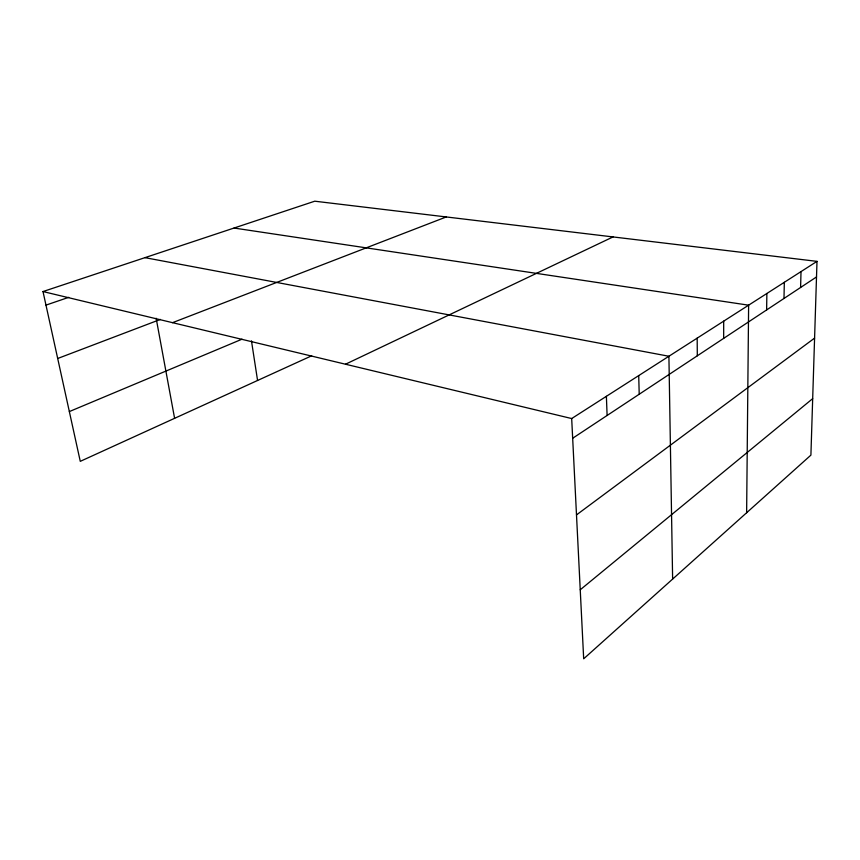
<?xml version="1.0" encoding="UTF-8"?>
<svg xmlns="http://www.w3.org/2000/svg" width="860" height="860" viewBox="0 0 860 860"><rect width="100%" height="100%" fill="white"/><g stroke="black" fill="none" stroke-linecap="round" stroke-linejoin="round"><path stroke-width="1.29" d="M723.668 338.367L723.69 321.145M746.63 512.743L748.619 305.182L234.049 228.04M766.625 309.955L766.873 293.475M783.987 298.463L784.331 282.295M800.596 287.476L801.015 271.599M817 261.365L810.905 455.133L583.682 658.803L571.685 418.551L817 261.365L314.76 201.197L43 291.551L80.27 461.347L311.664 355.803M580.242 589.777L812.678 398.642M576.501 514.893L814.592 338.109M572.674 438.256L816.505 276.952M345.505 364.221L613.019 236.93M69.348 411.575L242.025 339.184M172.516 322.672L446.265 216.946M57.695 358.491L160.39 319.415M45.978 305.117L68.714 297.345M144.975 257.656L668.908 356.255L672.628 579.081M43 291.551L571.685 418.551M156.154 318.264L174.601 418.315M251.464 340.85L257.57 380.475M606.386 396.32L607.106 415.466M638.711 375.605L639.216 394.235M697.18 338.141L697.309 355.803"/></g></svg>
